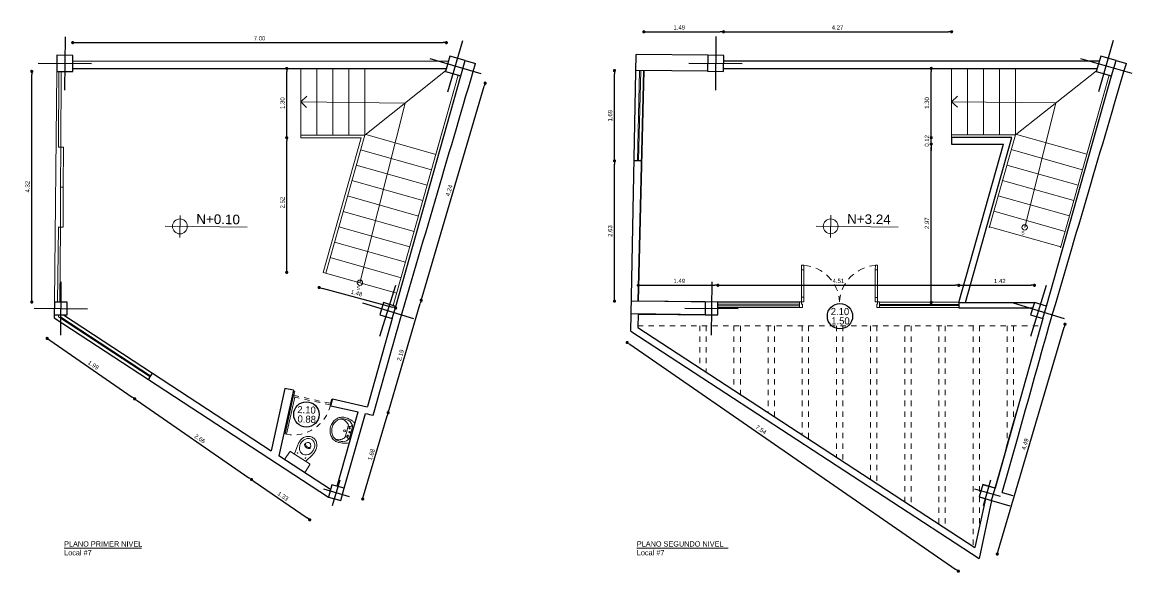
# Model space of a CAD drawing. Header units: millimetres. Extents: x 1879.9 to 1900.7, y 1784.8 to 1795.1.
import ezdxf

# ---------------------------------------------------------------- set-up
doc = ezdxf.new("R2010")
doc.units = ezdxf.units.MM
doc.set_wipeout_variables(frame=1)
for name, pattern in [('HIDDEN', [9.525, 6.35, -3.175]), ('HIDDEN2', [0.1875, 0.125, -0.0625]), ('RAYITAS', [0.375, 0.25, -0.125])]:
    doc.linetypes.add(name, pattern=pattern)
for name, color, linetype, lineweight in [('000_TEXTO', 6, 'Continuous', 9), ('002_PROYECTADO_FINO', 4, 'Continuous', 9), ('003_CARPINTERIA', 2, 'Continuous', 9), ('004_MOBILIARIO', 21, 'Continuous', 5), ('007_AUXILIARES', 3, 'RAYITAS', 5), ('031_MUROS', 1, 'Continuous', 25), ('031_PILARES', 30, 'Continuous', 25), ('MOBILIARIO', 67, 'Continuous', 5), ('S_Cotas', 52, 'Continuous', 0), ('S_Escaleras', 252, 'Continuous', 5), ('S_Otros', 2, 'Continuous', 5), ('S_Texto', 2, 'Continuous', 5)]:
    doc.layers.add(name, color=color, linetype=linetype, lineweight=lineweight)
doc.styles.add('COTAS 1-75', font='arial.ttf', dxfattribs={"height": 0.15})
doc.styles.get("Standard").update_dxf_attribs({"font": 'arial.ttf'})
doc.dimstyles.new('escala uno setentay cinco', dxfattribs={"dimtxt": 0.15, "dimasz": 0.06, "dimexe": 1.25, "dimexo": 0.625, "dimgap": 0.04, "dimtad": 1, "dimzin": 1, "dimdsep": 46, "dimtxsty": 'COTAS 1-75', "dimblk": 'DOT', "dimcen": 0, "dimse1": 1, "dimse2": 1, "dimadec": 1, "dimazin": 0, "dimtfac": 1, "dimtix": 1, "dimtmove": 0, "dimatfit": 3, "dimldrblk": 'DOT', "dimfxl": 1.25, "dimtolj": 1, "dimarcsym": 0})

# ---------------------------------------------------------------- blocks, each defined once
blk = doc.blocks.new('ISS-I-17')
at = {"layer": '004_MOBILIARIO'}
for points in [[(0.225, -0.165, -0.414214), (0.205, -0.185), (-0.205, -0.185, -0.414214), (-0.225, -0.165), (-0.225, -0.02, -0.414214), (-0.205, 0), (0.205, 0, -0.414214), (0.225, -0.02)], [(0.001, -0.591, 0.116517), (0.051, -0.579, 0.104222), (0.096, -0.543, 0.090529), (0.125, -0.492, 0.082764), (0.135, -0.429, 0.082764), (0.125, -0.365, 0.090529), (0.096, -0.314, 0.104222), (0.051, -0.278, 0.116517), (0.001, -0.267, 0.116517), (-0.049, -0.278, 0.104222), (-0.094, -0.314, 0.090529), (-0.123, -0.365, 0.082764), (-0.133, -0.429, 0.082764), (-0.123, -0.492, 0.090529), (-0.094, -0.543, 0.104222), (-0.049, -0.579, 0.116517)], [(0.064, -0.435, 0.038347), (0.057, -0.427, 0.093764), (0.032, -0.412, 0.088476), (0.001, -0.406, 0.088476), (-0.03, -0.412, 0.093764), (-0.055, -0.427, 0.036498), (-0.062, -0.434, 0.035537), (-0.058, -0.455, 0.078989), (-0.044, -0.485, 0.107159), (-0.022, -0.507, 0.141717), (0.001, -0.514, 0.141717), (0.024, -0.507, 0.107159), (0.047, -0.485, 0.078989), (0.06, -0.455, 0.034851)]]:
    blk.add_lwpolyline(points, format="xyb", close=True, dxfattribs=at)
for points in [[(-0.126, -0.186), (-0.166, -0.365, 0.008612), (-0.171, -0.43, 0.186132), (-0.125, -0.569, 0.104222), (-0.067, -0.615, 0.116517), (0.001, -0.631, 0.116517), (0.069, -0.615, 0.104222), (0.127, -0.569, 0.186132), (0.174, -0.43, 0.008612), (0.168, -0.365), (0.129, -0.186)], [(0.058, -0.463, 0.126965), (0.044, -0.442, 0.093764), (0.025, -0.431, 0.088476), (0.001, -0.426, 0.088476), (-0.023, -0.431, 0.093764), (-0.042, -0.442, 0.124114), (-0.056, -0.463, 0.036498)]]:
    blk.add_lwpolyline(points, format="xyb", dxfattribs=at)
for centre in [(-0.088, -0.233), (0.088, -0.233)]:
    blk.add_circle(centre, 0.005, dxfattribs=at)
blk = doc.blocks.new('SAPLS508')
at = {"layer": '004_MOBILIARIO'}
for p, q in [((-0.11, -0.025), (0, -0.025)), ((-0.106, -0.105), (0, -0.105)), ((0.11, -0.025), (0, -0.025)), ((0.106, -0.105), (0, -0.105))]:
    blk.add_line(p, q, dxfattribs=at)
blk.add_lwpolyline([(0.177, 0), (-0.177, 0, 0.27095), (-0.195, -0.01, 0.041198), (-0.218, -0.061, 0.087147), (-0.241, -0.188, 0.014423), (-0.24, -0.21, 0.110985), (-0.222, -0.289, 0.102819), (-0.17, -0.358, 0.093047), (-0.093, -0.404, 0.087147), (0, -0.42, 0.087147), (0.093, -0.404, 0.093047), (0.17, -0.358, 0.102819), (0.222, -0.289, 0.110985), (0.24, -0.21, -0.014423), (0.241, -0.188, 0.087147), (0.218, -0.061, 0.041198), (0.195, -0.01, 0.27095), (0.177, 0)], format="xyb", close=True, dxfattribs=at)
for points in [[(-0.204, -0.123, 0.048163), (-0.211, -0.188, 0.015067), (-0.21, -0.209, 0.042482)], [(-0.134, -0.117, 0.092164), (-0.181, -0.184, 0.064814), (-0.196, -0.235, 0.10564)], [(0.134, -0.117, -0.092164), (0.181, -0.184, -0.064814), (0.196, -0.235, -0.10564)], [(0.17, -0.062, 0.002392), (0.168, -0.06, 0.087147)], [(0.204, -0.123, -0.048163), (0.211, -0.188, -0.015067), (0.21, -0.209, -0.042482)], [(-0.21, -0.209, 0.11237), (-0.195, -0.276, 0.102819), (-0.15, -0.336, 0.093047), (-0.083, -0.375, 0.087147), (0, -0.39, 0.087147)], [(-0.206, -0.246, 0.000644), (-0.206, -0.247, 0.042482)], [(0.21, -0.209, -0.11237), (0.195, -0.276, -0.102819), (0.15, -0.336, -0.093047), (0.083, -0.375, -0.087147), (0, -0.39, -0.087147)], [(0.206, -0.246, -0.000644), (0.206, -0.247, -0.042482)]]:
    blk.add_lwpolyline(points, format="xyb", dxfattribs=at)
for centre, radius in [((-0.074, -0.067), 0.0125), ((0, -0.145), 0.02), ((0, -0.05), 0.0125), ((0.071, -0.07), 0.0125)]:
    blk.add_circle(centre, radius, dxfattribs=at)
for centre, radius, start, end in [((-0.06, -0.165), 0.151, 113.6597, 163.6496), ((-0.157, -0.087), 0.0542, 340.1112, 68.7227), ((-0.106, -0.145), 0.04, 90, 134.8157), ((-0.11, -0.05), 0.025, 89.7116, 113.6597), ((-0.11, -0.115), 0.09, 90, 90.4907), ((0.157, -0.087), 0.0542, 111.2773, 199.8888), ((0.106, -0.145), 0.04, 45.1843, 90), ((0.11, -0.115), 0.09, 89.5093, 90), ((0.11, -0.05), 0.025, 66.3403, 90.2884), ((0.06, -0.165), 0.151, 16.3504, 66.3403), ((-0.107, -0.249), 0.09, 170.7122, 213.5016), ((0.107, -0.249), 0.09, 326.4984, 9.2878)]:
    blk.add_arc(centre, radius, start, end, dxfattribs=at)
blk = doc.blocks.new('*U6')
for points in [[(0, 0), (0.027, 0), (0.027, 0.1), (0.018, 0.1), (0.018, 0.136), (0, 0.136)], [(0.96, 0), (0.933, 0), (0.933, 0.1), (0.942, 0.1), (0.942, 0.136), (0.96, 0.136)]]:
    blk.add_wipeout(points)
blk.add_lwpolyline([(0.96, 0), (0.933, 0), (0.933, 0.1), (0.942, 0.1), (0.942, 0.136), (0.96, 0.136)], close=True)
blk.add_wipeout([(0.018, 0.136), (0.054, 0.136), (0.054, 1.06), (0.018, 1.06)])
for points in [[(0.018, 0.136), (0.054, 0.136), (0.054, 1.06), (0.018, 1.06)], [(0, 0), (0.027, 0), (0.027, 0.1), (0.018, 0.1), (0.018, 0.136), (0, 0.136)]]:
    blk.add_lwpolyline(points, close=True)
at = {"linetype": 'HIDDEN2'}
blk.add_lwpolyline([(0.018, 0.1), (0.942, 0.1), (0.942, 0.136), (0.018, 0.136)], close=True, dxfattribs=at)
blk.add_arc((0.018, 0.136), 0.924, 0, 87.7525, dxfattribs=at)
blk = doc.blocks.new('PUERTA DOBLE')
at = {"layer": '003_CARPINTERIA'}
for p, q in [((145.175, 145.861), (145.175, 145.941)), ((145.175, 145.941), (145.215, 145.941)), ((145.215, 145.941), (145.215, 145.861)), ((146.465, 145.941), (146.465, 145.861)), ((146.505, 145.941), (146.465, 145.941)), ((146.505, 145.861), (146.505, 145.941)), ((145.175, 145.861), (145.175, 145.381)), ((145.215, 145.861), (145.175, 145.861)), ((145.215, 145.861), (145.175, 145.861)), ((145.205, 145.861), (145.185, 145.861)), ((145.215, 145.381), (145.215, 145.861)), ((146.465, 145.861), (146.505, 145.861)), ((146.465, 145.381), (146.465, 145.861)), ((146.465, 145.861), (146.505, 145.861)), ((146.505, 145.861), (146.505, 145.381)), ((145.175, 145.381), (145.175, 145.301)), ((145.175, 145.381), (145.215, 145.381)), ((145.215, 145.381), (145.175, 145.381)), ((145.185, 145.381), (145.205, 145.381)), ((145.215, 145.301), (145.215, 145.381)), ((146.465, 145.301), (146.465, 145.381)), ((146.465, 145.381), (146.505, 145.381)), ((146.505, 145.381), (146.465, 145.381)), ((146.505, 145.381), (146.505, 145.301)), ((145.175, 145.301), (145.14, 145.301)), ((145.14, 145.301), (145.14, 145.201)), ((145.14, 145.201), (145.19, 145.201)), ((145.175, 145.261), (145.175, 145.301)), ((145.175, 145.301), (145.215, 145.301)), ((145.19, 145.261), (145.175, 145.261)), ((145.19, 145.251), (145.19, 145.261)), ((145.19, 145.201), (145.19, 145.251)), ((146.505, 145.301), (146.465, 145.301)), ((146.49, 145.251), (146.49, 145.261)), ((146.49, 145.261), (146.505, 145.261)), ((146.49, 145.201), (146.49, 145.251)), ((146.54, 145.201), (146.49, 145.201)), ((146.505, 145.301), (146.54, 145.301)), ((146.505, 145.261), (146.505, 145.301)), ((146.54, 145.301), (146.54, 145.201))]:
    blk.add_line(p, q, dxfattribs=at)
at = {"layer": '003_CARPINTERIA', "linetype": 'HIDDEN2'}
blk.add_arc((146.519, 145.262), 0.681, 94.6057, 176.6994, dxfattribs=at)
blk.add_ellipse((145.19, 145.326), major_axis=(-0.597, 0.276), ratio=0.925766, start_param=-2.718612, end_param=-1.204625, dxfattribs=at)
blk = doc.blocks.new('_Dot')
at = {"layer": 'S_Otros', "color": 0, "lineweight": -2}
blk.add_line((-0.5, 0), (-1, 0), dxfattribs=at)
at = {"layer": 'S_Otros', "color": 0, "const_width": 0.5}
blk.add_lwpolyline([(-0.25, 0, 1), (0.25, 0, 1)], format="xyb", close=True, dxfattribs=at)
blk = doc.blocks.new('*D16')
at = {"layer": 'Defpoints', "color": 0, "transparency": 16777216}
for p in [(1893.027, 1794.965), (1891.534, 1794.238), (1893.027, 1794.223)]:
    blk.add_point(p, dxfattribs=at)
at = {"layer": 'S_Cotas', "color": 0, "lineweight": -2, "transparency": 16777216}
blk.add_line((1891.594, 1794.965), (1892.967, 1794.965), dxfattribs=at)
at = {"layer": 'S_Cotas', "color": 0, "lineweight": -2, "transparency": 16777216, "xscale": 0.06, "yscale": 0.06, "zscale": 0.06, "rotation": 180}
blk.add_blockref('_Dot', (1891.534, 1794.965), dxfattribs=at)
at = {"layer": 'S_Cotas', "color": 0, "lineweight": -2, "transparency": 16777216, "xscale": 0.06, "yscale": 0.06, "zscale": 0.06}
blk.add_blockref('_Dot', (1893.027, 1794.965), dxfattribs=at)
at = {"layer": 'S_Cotas', "color": 0, "transparency": 16777216, "insert": (1892.198, 1795.046), "char_height": 0.15, "attachment_point": 5, "style": 'COTAS 1-75'}
blk.add_mtext('\\A1;{\\H0.53333x;1.49}', dxfattribs=at)
blk = doc.blocks.new('*D17')
at = {"layer": 'Defpoints', "color": 0, "transparency": 16777216}
for p in [(1897.3, 1794.965), (1893.027, 1794.223), (1897.3, 1794.209)]:
    blk.add_point(p, dxfattribs=at)
at = {"layer": 'S_Cotas', "color": 0, "lineweight": -2, "transparency": 16777216}
blk.add_line((1893.087, 1794.965), (1897.24, 1794.965), dxfattribs=at)
at = {"layer": 'S_Cotas', "color": 0, "lineweight": -2, "transparency": 16777216, "xscale": 0.06, "yscale": 0.06, "zscale": 0.06, "rotation": 180}
blk.add_blockref('_Dot', (1893.027, 1794.965), dxfattribs=at)
at = {"layer": 'S_Cotas', "color": 0, "lineweight": -2, "transparency": 16777216, "xscale": 0.06, "yscale": 0.06, "zscale": 0.06}
blk.add_blockref('_Dot', (1897.3, 1794.965), dxfattribs=at)
at = {"layer": 'S_Cotas', "color": 0, "transparency": 16777216, "insert": (1895.163, 1795.045), "char_height": 0.15, "attachment_point": 5, "style": 'COTAS 1-75'}
blk.add_mtext('\\A1;{\\H0.53333x;4.27}', dxfattribs=at)
blk = doc.blocks.new('*D18')
at = {"layer": 'Defpoints', "color": 0, "transparency": 16777216}
for p in [(1890.984, 1792.548), (1891.493, 1792.548), (1891.43, 1789.919)]:
    blk.add_point(p, dxfattribs=at)
at = {"layer": 'S_Cotas', "color": 0, "lineweight": -2, "transparency": 16777216}
blk.add_line((1890.984, 1789.979), (1890.984, 1792.488), dxfattribs=at)
at = {"layer": 'S_Cotas', "color": 0, "lineweight": -2, "transparency": 16777216, "xscale": 0.06, "yscale": 0.06, "zscale": 0.06}
for p, rotation in [((1890.984, 1792.548), 90), ((1890.984, 1789.919), 270)]:
    blk.add_blockref('_Dot', p, dxfattribs=dict(at, rotation=rotation))
at = {"layer": 'S_Cotas', "color": 0, "transparency": 16777216, "insert": (1890.903, 1791.233), "char_height": 0.15, "attachment_point": 5, "rotation": 90, "style": 'COTAS 1-75'}
blk.add_mtext('\\A1;{\\H0.53333x;2.63}', dxfattribs=at)
blk = doc.blocks.new('*D19')
at = {"layer": 'Defpoints', "color": 0, "transparency": 16777216}
for p in [(1890.984, 1794.238), (1891.534, 1794.238), (1891.493, 1792.548)]:
    blk.add_point(p, dxfattribs=at)
at = {"layer": 'S_Cotas', "color": 0, "lineweight": -2, "transparency": 16777216}
blk.add_line((1890.984, 1792.608), (1890.984, 1794.178), dxfattribs=at)
at = {"layer": 'S_Cotas', "color": 0, "lineweight": -2, "transparency": 16777216, "xscale": 0.06, "yscale": 0.06, "zscale": 0.06}
for p, rotation in [((1890.984, 1794.238), 90), ((1890.984, 1792.548), 270)]:
    blk.add_blockref('_Dot', p, dxfattribs=dict(at, rotation=rotation))
at = {"layer": 'S_Cotas', "color": 0, "transparency": 16777216, "insert": (1890.903, 1793.393), "char_height": 0.15, "attachment_point": 5, "rotation": 90, "style": 'COTAS 1-75'}
blk.add_mtext('\\A1;{\\H0.53333x;1.69}', dxfattribs=at)
blk = doc.blocks.new('*D20')
at = {"layer": 'Defpoints', "color": 0, "transparency": 16777216}
for p in [(1896.918, 1794.279), (1897.3, 1794.279), (1897.3, 1792.982)]:
    blk.add_point(p, dxfattribs=at)
at = {"layer": 'S_Cotas', "color": 0, "lineweight": -2, "transparency": 16777216}
blk.add_line((1896.918, 1793.042), (1896.918, 1794.219), dxfattribs=at)
at = {"layer": 'S_Cotas', "color": 0, "lineweight": -2, "transparency": 16777216, "xscale": 0.06, "yscale": 0.06, "zscale": 0.06}
for p, rotation in [((1896.918, 1794.279), 90), ((1896.918, 1792.982), 270)]:
    blk.add_blockref('_Dot', p, dxfattribs=dict(at, rotation=rotation))
at = {"layer": 'S_Cotas', "color": 0, "transparency": 16777216, "insert": (1896.837, 1793.631), "char_height": 0.15, "attachment_point": 5, "rotation": 90, "style": 'COTAS 1-75'}
blk.add_mtext('\\A1;{\\H0.53333x;1.30}', dxfattribs=at)
blk = doc.blocks.new('*D21')
at = {"layer": 'Defpoints', "color": 0, "transparency": 16777216}
for p in [(1896.918, 1792.982), (1897.3, 1792.982), (1897.3, 1792.862)]:
    blk.add_point(p, dxfattribs=at)
at = {"layer": 'S_Cotas', "color": 0, "lineweight": -2, "transparency": 16777216}
for p, q in [((1896.918, 1793.042), (1896.918, 1793.102)), ((1896.918, 1792.862), (1896.918, 1792.982)), ((1896.918, 1792.802), (1896.918, 1792.742))]:
    blk.add_line(p, q, dxfattribs=at)
at = {"layer": 'S_Cotas', "color": 0, "lineweight": -2, "transparency": 16777216, "xscale": 0.06, "yscale": 0.06, "zscale": 0.06}
for p, rotation in [((1896.918, 1792.982), 270), ((1896.918, 1792.862), 90)]:
    blk.add_blockref('_Dot', p, dxfattribs=dict(at, rotation=rotation))
at = {"layer": 'S_Cotas', "color": 0, "transparency": 16777216, "insert": (1896.837, 1792.922), "char_height": 0.15, "attachment_point": 5, "rotation": 90, "style": 'COTAS 1-75'}
blk.add_mtext('\\A1;{\\H0.53333x;0.12}', dxfattribs=at)
blk = doc.blocks.new('*D22')
at = {"layer": 'Defpoints', "color": 0, "transparency": 16777216}
for p in [(1896.918, 1792.862), (1897.3, 1792.862), (1897.298, 1789.897)]:
    blk.add_point(p, dxfattribs=at)
at = {"layer": 'S_Cotas', "color": 0, "lineweight": -2, "transparency": 16777216}
blk.add_line((1896.918, 1789.957), (1896.918, 1792.802), dxfattribs=at)
at = {"layer": 'S_Cotas', "color": 0, "lineweight": -2, "transparency": 16777216, "xscale": 0.06, "yscale": 0.06, "zscale": 0.06}
for p, rotation in [((1896.918, 1792.862), 90), ((1896.918, 1789.897), 270)]:
    blk.add_blockref('_Dot', p, dxfattribs=dict(at, rotation=rotation))
at = {"layer": 'S_Cotas', "color": 0, "transparency": 16777216, "insert": (1896.837, 1791.38), "char_height": 0.15, "attachment_point": 5, "rotation": 90, "style": 'COTAS 1-75'}
blk.add_mtext('\\A1;{\\H0.53333x;2.97}', dxfattribs=at)
blk = doc.blocks.new('*D23')
at = {"layer": 'Defpoints', "color": 0, "transparency": 16777216}
for p in [(1892.923, 1790.217), (1891.43, 1789.919), (1892.923, 1789.903)]:
    blk.add_point(p, dxfattribs=at)
at = {"layer": 'S_Cotas', "color": 0, "lineweight": -2, "transparency": 16777216}
blk.add_line((1891.49, 1790.217), (1892.863, 1790.217), dxfattribs=at)
at = {"layer": 'S_Cotas', "color": 0, "lineweight": -2, "transparency": 16777216, "xscale": 0.06, "yscale": 0.06, "zscale": 0.06, "rotation": 180}
blk.add_blockref('_Dot', (1891.43, 1790.217), dxfattribs=at)
at = {"layer": 'S_Cotas', "color": 0, "lineweight": -2, "transparency": 16777216, "xscale": 0.06, "yscale": 0.06, "zscale": 0.06}
blk.add_blockref('_Dot', (1892.923, 1790.217), dxfattribs=at)
at = {"layer": 'S_Cotas', "color": 0, "transparency": 16777216, "insert": (1892.198, 1790.298), "char_height": 0.15, "attachment_point": 5, "style": 'COTAS 1-75'}
blk.add_mtext('\\A1;{\\H0.53333x;1.49}', dxfattribs=at)
blk = doc.blocks.new('*D24')
at = {"layer": 'Defpoints', "color": 0, "transparency": 16777216}
for p in [(1897.435, 1790.217), (1892.923, 1789.921), (1897.435, 1789.897)]:
    blk.add_point(p, dxfattribs=at)
at = {"layer": 'S_Cotas', "color": 0, "lineweight": -2, "transparency": 16777216}
blk.add_line((1892.983, 1790.217), (1897.375, 1790.217), dxfattribs=at)
at = {"layer": 'S_Cotas', "color": 0, "lineweight": -2, "transparency": 16777216, "xscale": 0.06, "yscale": 0.06, "zscale": 0.06, "rotation": 180}
blk.add_blockref('_Dot', (1892.923, 1790.217), dxfattribs=at)
at = {"layer": 'S_Cotas', "color": 0, "lineweight": -2, "transparency": 16777216, "xscale": 0.06, "yscale": 0.06, "zscale": 0.06}
blk.add_blockref('_Dot', (1897.435, 1790.217), dxfattribs=at)
at = {"layer": 'S_Cotas', "color": 0, "transparency": 16777216, "insert": (1895.179, 1790.298), "char_height": 0.15, "attachment_point": 5, "style": 'COTAS 1-75'}
blk.add_mtext('\\A1;{\\H0.53333x;4.51}', dxfattribs=at)
blk = doc.blocks.new('*D25')
at = {"layer": 'Defpoints', "color": 0, "transparency": 16777216}
for p in [(1891.419, 1789.429), (1897.734, 1785.309), (1897.426, 1784.864)]:
    blk.add_point(p, dxfattribs=at)
at = {"layer": 'S_Cotas', "color": 0, "lineweight": -2, "transparency": 16777216}
blk.add_line((1891.273, 1789.112), (1897.377, 1784.898), dxfattribs=at)
at = {"layer": 'S_Cotas', "color": 0, "lineweight": -2, "transparency": 16777216, "xscale": 0.06, "yscale": 0.06, "zscale": 0.06}
for p, rotation in [((1891.223, 1789.146), 145.3765987116121), ((1897.426, 1784.864), 325.3765987116121)]:
    blk.add_blockref('_Dot', p, dxfattribs=dict(at, rotation=rotation))
at = {"layer": 'S_Cotas', "color": 0, "transparency": 16777216, "insert": (1893.729, 1787.514), "char_height": 0.15, "attachment_point": 5, "rotation": 325.3766, "style": 'COTAS 1-75'}
blk.add_mtext('\\A1;{\\H0.53333x;7.54}', dxfattribs=at)
blk = doc.blocks.new('*D26')
at = {"layer": 'Defpoints', "color": 0, "transparency": 16777216}
for p in [(1899.014, 1789.61), (1899.424, 1789.489), (1897.734, 1785.309)]:
    blk.add_point(p, dxfattribs=at)
at = {"layer": 'S_Cotas', "color": 0, "lineweight": -2, "transparency": 16777216}
blk.add_line((1898.173, 1785.242), (1899.407, 1789.431), dxfattribs=at)
at = {"layer": 'S_Cotas', "color": 0, "lineweight": -2, "transparency": 16777216, "xscale": 0.06, "yscale": 0.06, "zscale": 0.06}
for p, rotation in [((1899.424, 1789.489), 73.58484917797607), ((1898.156, 1785.185), 253.5848491779761)]:
    blk.add_blockref('_Dot', p, dxfattribs=dict(at, rotation=rotation))
at = {"layer": 'S_Cotas', "color": 0, "transparency": 16777216, "insert": (1898.677, 1787.242), "char_height": 0.15, "attachment_point": 5, "rotation": 73.5848, "style": 'COTAS 1-75'}
blk.add_mtext('\\A1;{\\H0.53333x;4.49}', dxfattribs=at)
blk = doc.blocks.new('*D27')
at = {"layer": 'Defpoints', "color": 0, "transparency": 16777216}
for p in [(1898.852, 1790.217), (1897.435, 1789.897), (1898.852, 1789.881)]:
    blk.add_point(p, dxfattribs=at)
at = {"layer": 'S_Cotas', "color": 0, "lineweight": -2, "transparency": 16777216}
blk.add_line((1897.495, 1790.217), (1898.792, 1790.217), dxfattribs=at)
at = {"layer": 'S_Cotas', "color": 0, "lineweight": -2, "transparency": 16777216, "xscale": 0.06, "yscale": 0.06, "zscale": 0.06, "rotation": 180}
blk.add_blockref('_Dot', (1897.435, 1790.217), dxfattribs=at)
at = {"layer": 'S_Cotas', "color": 0, "lineweight": -2, "transparency": 16777216, "xscale": 0.06, "yscale": 0.06, "zscale": 0.06}
blk.add_blockref('_Dot', (1898.852, 1790.217), dxfattribs=at)
at = {"layer": 'S_Cotas', "color": 0, "transparency": 16777216, "insert": (1898.203, 1790.298), "char_height": 0.15, "attachment_point": 5, "style": 'COTAS 1-75'}
blk.add_mtext('\\A1;{\\H0.53333x;1.42}', dxfattribs=at)
blk = doc.blocks.new('*D28')
at = {"layer": 'Defpoints', "color": 0, "transparency": 16777216}
for p in [(1887.834, 1794.761), (1880.834, 1794.221), (1887.834, 1794.279)]:
    blk.add_point(p, dxfattribs=at)
at = {"layer": 'S_Cotas', "color": 0, "lineweight": -2, "transparency": 16777216}
blk.add_line((1880.894, 1794.761), (1887.774, 1794.761), dxfattribs=at)
at = {"layer": 'S_Cotas', "color": 0, "lineweight": -2, "transparency": 16777216, "xscale": 0.06, "yscale": 0.06, "zscale": 0.06, "rotation": 180}
blk.add_blockref('_Dot', (1880.834, 1794.761), dxfattribs=at)
at = {"layer": 'S_Cotas', "color": 0, "lineweight": -2, "transparency": 16777216, "xscale": 0.06, "yscale": 0.06, "zscale": 0.06}
blk.add_blockref('_Dot', (1887.834, 1794.761), dxfattribs=at)
at = {"layer": 'S_Cotas', "color": 0, "transparency": 16777216, "insert": (1884.334, 1794.842), "char_height": 0.15, "attachment_point": 5, "style": 'COTAS 1-75'}
blk.add_mtext('\\A1;{\\H0.53333x;7.00}', dxfattribs=at)
blk = doc.blocks.new('*D29')
at = {"layer": 'Defpoints', "color": 0, "transparency": 16777216}
for p in [(1880.067, 1794.223), (1880.616, 1794.223), (1880.55, 1789.904)]:
    blk.add_point(p, dxfattribs=at)
at = {"layer": 'S_Cotas', "color": 0, "lineweight": -2, "transparency": 16777216}
blk.add_line((1880.067, 1789.964), (1880.067, 1794.163), dxfattribs=at)
at = {"layer": 'S_Cotas', "color": 0, "lineweight": -2, "transparency": 16777216, "xscale": 0.06, "yscale": 0.06, "zscale": 0.06}
for p, rotation in [((1880.067, 1794.223), 90), ((1880.067, 1789.904), 270)]:
    blk.add_blockref('_Dot', p, dxfattribs=dict(at, rotation=rotation))
at = {"layer": 'S_Cotas', "color": 0, "transparency": 16777216, "insert": (1879.986, 1792.064), "char_height": 0.15, "attachment_point": 5, "rotation": 90, "style": 'COTAS 1-75'}
blk.add_mtext('\\A1;{\\H0.53333x;4.32}', dxfattribs=at)
blk = doc.blocks.new('*D30')
at = {"layer": 'Defpoints', "color": 0, "transparency": 16777216}
for p in [(1884.554, 1787.119), (1885.665, 1786.393), (1885.274, 1785.826)]:
    blk.add_point(p, dxfattribs=at)
at = {"layer": 'S_Cotas', "color": 0, "lineweight": -2, "transparency": 16777216}
blk.add_line((1884.232, 1786.546), (1885.225, 1785.861), dxfattribs=at)
at = {"layer": 'S_Cotas', "color": 0, "lineweight": -2, "transparency": 16777216, "xscale": 0.06, "yscale": 0.06, "zscale": 0.06}
for p, rotation in [((1884.183, 1786.58), 145.3765987116121), ((1885.274, 1785.826), 325.3765987116121)]:
    blk.add_blockref('_Dot', p, dxfattribs=dict(at, rotation=rotation))
at = {"layer": 'S_Cotas', "color": 0, "transparency": 16777216, "insert": (1884.774, 1786.27), "char_height": 0.15, "attachment_point": 5, "rotation": 325.3766, "style": 'COTAS 1-75'}
blk.add_mtext('\\A1;{\\H0.53333x;1.33}', dxfattribs=at)
blk = doc.blocks.new('*D31')
at = {"layer": 'Defpoints', "color": 0, "transparency": 16777216}
for p in [(1888.106, 1794.138), (1888.561, 1794.004), (1886.907, 1790.071)]:
    blk.add_point(p, dxfattribs=at)
at = {"layer": 'S_Cotas', "color": 0, "lineweight": -2, "transparency": 16777216}
blk.add_line((1887.38, 1789.994), (1888.544, 1793.946), dxfattribs=at)
at = {"layer": 'S_Cotas', "color": 0, "lineweight": -2, "transparency": 16777216, "xscale": 0.06, "yscale": 0.06, "zscale": 0.06}
for p, rotation in [((1888.561, 1794.004), 73.58484917797604), ((1887.363, 1789.936), 253.584849177976)]:
    blk.add_blockref('_Dot', p, dxfattribs=dict(at, rotation=rotation))
at = {"layer": 'S_Cotas', "color": 0, "transparency": 16777216, "insert": (1887.885, 1791.993), "char_height": 0.15, "attachment_point": 5, "rotation": 73.5848, "style": 'COTAS 1-75'}
blk.add_mtext('\\A1;{\\H0.53333x;4.24}', dxfattribs=at)
blk = doc.blocks.new('*D32')
at = {"layer": 'Defpoints', "color": 0, "transparency": 16777216}
for p in [(1886.907, 1790.07), (1887.363, 1789.936), (1886.354, 1787.946)]:
    blk.add_point(p, dxfattribs=at)
at = {"layer": 'S_Cotas', "color": 0, "lineweight": -2, "transparency": 16777216}
blk.add_line((1886.76, 1787.889), (1887.346, 1789.879), dxfattribs=at)
at = {"layer": 'S_Cotas', "color": 0, "lineweight": -2, "transparency": 16777216, "xscale": 0.06, "yscale": 0.06, "zscale": 0.06}
for p, rotation in [((1887.363, 1789.936), 73.58484917797604), ((1886.743, 1787.832), 253.584849177976)]:
    blk.add_blockref('_Dot', p, dxfattribs=dict(at, rotation=rotation))
at = {"layer": 'S_Cotas', "color": 0, "transparency": 16777216, "insert": (1886.975, 1788.907), "char_height": 0.15, "attachment_point": 5, "rotation": 73.5848, "style": 'COTAS 1-75'}
blk.add_mtext('\\A1;{\\H0.53333x;2.19}', dxfattribs=at)
blk = doc.blocks.new('*D33')
at = {"layer": 'Defpoints', "color": 0, "transparency": 16777216}
for p in [(1886.287, 1787.966), (1886.743, 1787.832), (1885.665, 1786.393)]:
    blk.add_point(p, dxfattribs=at)
at = {"layer": 'S_Cotas', "color": 0, "lineweight": -2, "transparency": 16777216}
blk.add_line((1886.284, 1786.273), (1886.726, 1787.774), dxfattribs=at)
at = {"layer": 'S_Cotas', "color": 0, "lineweight": -2, "transparency": 16777216, "xscale": 0.06, "yscale": 0.06, "zscale": 0.06}
for p, rotation in [((1886.743, 1787.832), 73.58484917797604), ((1886.267, 1786.216), 253.584849177976)]:
    blk.add_blockref('_Dot', p, dxfattribs=dict(at, rotation=rotation))
at = {"layer": 'S_Cotas', "color": 0, "transparency": 16777216, "insert": (1886.427, 1787.047), "char_height": 0.15, "attachment_point": 5, "rotation": 73.5848, "style": 'COTAS 1-75'}
blk.add_mtext('\\A1;{\\H0.53333x;1.68}', dxfattribs=at)
blk = doc.blocks.new('*D34')
at = {"layer": 'Defpoints', "color": 0, "transparency": 16777216}
for p in [(1882.327, 1788.573), (1884.555, 1787.118), (1884.183, 1786.58)]:
    blk.add_point(p, dxfattribs=at)
at = {"layer": 'S_Cotas', "color": 0, "lineweight": -2, "transparency": 16777216}
blk.add_line((1882.044, 1788.057), (1884.134, 1786.614), dxfattribs=at)
at = {"layer": 'S_Cotas', "color": 0, "lineweight": -2, "transparency": 16777216, "xscale": 0.06, "yscale": 0.06, "zscale": 0.06}
for p, rotation in [((1881.994, 1788.091), 145.3765987116121), ((1884.183, 1786.58), 325.3765987116121)]:
    blk.add_blockref('_Dot', p, dxfattribs=dict(at, rotation=rotation))
at = {"layer": 'S_Cotas', "color": 0, "transparency": 16777216, "insert": (1883.217, 1787.345), "char_height": 0.15, "attachment_point": 5, "rotation": 325.3766, "style": 'COTAS 1-75'}
blk.add_mtext('\\A1;{\\H0.53333x;2.66}', dxfattribs=at)
blk = doc.blocks.new('*D35')
at = {"layer": 'Defpoints', "color": 0, "transparency": 16777216}
for p in [(1880.659, 1789.663), (1882.329, 1788.572), (1881.996, 1788.09)]:
    blk.add_point(p, dxfattribs=at)
at = {"layer": 'S_Cotas', "color": 0, "lineweight": -2, "transparency": 16777216}
blk.add_line((1880.404, 1789.189), (1881.946, 1788.124), dxfattribs=at)
at = {"layer": 'S_Cotas', "color": 0, "lineweight": -2, "transparency": 16777216, "xscale": 0.06, "yscale": 0.06, "zscale": 0.06}
for p, rotation in [((1880.355, 1789.223), 145.3765987116121), ((1881.996, 1788.09), 325.3765987116121)]:
    blk.add_blockref('_Dot', p, dxfattribs=dict(at, rotation=rotation))
at = {"layer": 'S_Cotas', "color": 0, "transparency": 16777216, "insert": (1881.221, 1788.723), "char_height": 0.15, "attachment_point": 5, "rotation": 325.3766, "style": 'COTAS 1-75'}
blk.add_mtext('\\A1;{\\H0.53333x;1.99}', dxfattribs=at)
blk = doc.blocks.new('*D36')
at = {"layer": 'Defpoints', "color": 0, "transparency": 16777216}
for p in [(1885.526, 1790.46), (1886.955, 1790.057), (1886.883, 1789.792)]:
    blk.add_point(p, dxfattribs=at)
at = {"layer": 'S_Cotas', "color": 0, "lineweight": -2, "transparency": 16777216}
blk.add_line((1885.508, 1790.161), (1886.826, 1789.807), dxfattribs=at)
at = {"layer": 'S_Cotas', "color": 0, "lineweight": -2, "transparency": 16777216, "xscale": 0.06, "yscale": 0.06, "zscale": 0.06}
for p, rotation in [((1885.45, 1790.176), 164.9805207713497), ((1886.883, 1789.792), 344.9805207713497)]:
    blk.add_blockref('_Dot', p, dxfattribs=dict(at, rotation=rotation))
at = {"layer": 'S_Cotas', "color": 0, "transparency": 16777216, "insert": (1886.152, 1790.072), "char_height": 0.15, "attachment_point": 5, "rotation": 344.9805, "style": 'COTAS 1-75'}
blk.add_mtext('\\A1;{\\H0.53333x;1.48}', dxfattribs=at)
blk = doc.blocks.new('*D37')
at = {"layer": 'Defpoints', "color": 0, "transparency": 16777216}
for p in [(1884.844, 1792.981), (1885.107, 1792.981), (1885.526, 1790.46)]:
    blk.add_point(p, dxfattribs=at)
at = {"layer": 'S_Cotas', "color": 0, "lineweight": -2, "transparency": 16777216}
blk.add_line((1884.844, 1790.52), (1884.844, 1792.921), dxfattribs=at)
at = {"layer": 'S_Cotas', "color": 0, "lineweight": -2, "transparency": 16777216, "xscale": 0.06, "yscale": 0.06, "zscale": 0.06}
for p, rotation in [((1884.844, 1792.981), 90), ((1884.844, 1790.46), 270)]:
    blk.add_blockref('_Dot', p, dxfattribs=dict(at, rotation=rotation))
at = {"layer": 'S_Cotas', "color": 0, "transparency": 16777216, "insert": (1884.763, 1791.765), "char_height": 0.15, "attachment_point": 5, "rotation": 90, "style": 'COTAS 1-75'}
blk.add_mtext('\\A1;{\\H0.53333x;2.52}', dxfattribs=at)
blk = doc.blocks.new('*D38')
at = {"layer": 'Defpoints', "color": 0, "transparency": 16777216}
for p in [(1884.844, 1794.278), (1885.108, 1794.278), (1885.107, 1792.981)]:
    blk.add_point(p, dxfattribs=at)
at = {"layer": 'S_Cotas', "color": 0, "lineweight": -2, "transparency": 16777216}
blk.add_line((1884.844, 1793.041), (1884.844, 1794.218), dxfattribs=at)
at = {"layer": 'S_Cotas', "color": 0, "lineweight": -2, "transparency": 16777216, "xscale": 0.06, "yscale": 0.06, "zscale": 0.06}
for p, rotation in [((1884.844, 1794.278), 90), ((1884.844, 1792.981), 270)]:
    blk.add_blockref('_Dot', p, dxfattribs=dict(at, rotation=rotation))
at = {"layer": 'S_Cotas', "color": 0, "transparency": 16777216, "insert": (1884.763, 1793.629), "char_height": 0.15, "attachment_point": 5, "rotation": 90, "style": 'COTAS 1-75'}
blk.add_mtext('\\A1;{\\H0.53333x;1.30}', dxfattribs=at)

msp = doc.modelspace()

# ---------------------------------------------------------------- linework, layer by layer
at = {"color": 1}
for p, q in [((1891.43, 1789.919), (1891.534, 1794.238)), ((1893.027, 1794.223), (1893.028, 1794.278)), ((1892.923, 1789.903), (1891.43, 1789.919)), ((1892.921, 1789.664), (1892.923, 1789.903)), ((1898.852, 1789.897), (1898.781, 1789.665)), ((1891.421, 1789.679), (1892.921, 1789.664)), ((1898.781, 1789.665), (1899.01, 1789.594)), ((1898.115, 1786.418), (1897.884, 1786.483)), ((1897.819, 1786.253), (1897.938, 1786.227))]:
    msp.add_line(p, q, dxfattribs=at)
msp.add_circle((1895.209, 1789.638), 0.237)
at = {"layer": '000_TEXTO'}
for p, q in [((1882.845, 1791.527), (1882.84, 1791.113)), ((1895.038, 1791.529), (1895.032, 1791.114)), ((1882.567, 1791.324), (1884.104, 1791.303)), ((1894.76, 1791.325), (1896.297, 1791.304))]:
    msp.add_line(p, q, dxfattribs=at)
for centre in [(1882.842, 1791.32), (1895.035, 1791.321)]:
    msp.add_circle(centre, 0.139, dxfattribs=at)
at = {"layer": '002_PROYECTADO_FINO', "lineweight": 5}
for p, q in [((1885.107, 1794.278), (1885.107, 1793.031)), ((1885.407, 1794.278), (1885.407, 1793.031)), ((1885.707, 1794.278), (1885.707, 1793.031)), ((1886.007, 1794.278), (1886.007, 1793.031)), ((1886.304, 1793.031), (1887.82, 1794.231)), ((1886.307, 1794.278), (1886.307, 1793.031)), ((1886.84, 1789.836), (1888.057, 1794.152)), ((1888.057, 1794.152), (1887.639, 1792.669)), ((1897.3, 1794.279), (1897.3, 1793.032)), ((1897.6, 1794.279), (1897.6, 1793.032)), ((1897.9, 1794.28), (1897.9, 1793.033)), ((1898.2, 1794.28), (1898.2, 1793.033)), ((1898.496, 1793.033), (1900.013, 1794.232)), ((1898.5, 1794.28), (1898.5, 1793.033)), ((1899.338, 1790.916), (1900.25, 1794.153)), ((1900.25, 1794.153), (1899.832, 1792.671)), ((1887.639, 1792.669), (1886.307, 1793.045)), ((1898.496, 1793.033), (1897.3, 1793.032)), ((1898.005, 1791.292), (1898.496, 1793.033)), ((1899.832, 1792.671), (1898.5, 1793.046)), ((1886.304, 1793.031), (1885.107, 1793.031)), ((1885.107, 1793.031), (1885.107, 1792.981)), ((1886.237, 1792.981), (1885.107, 1792.981)), ((1885.526, 1790.46), (1886.237, 1792.981)), ((1885.575, 1790.446), (1886.304, 1793.031)), ((1897.3, 1793.032), (1897.3, 1792.982)), ((1887.558, 1792.381), (1886.226, 1792.756)), ((1899.751, 1792.382), (1898.419, 1792.758)), ((1887.477, 1792.092), (1886.145, 1792.467)), ((1899.669, 1792.093), (1898.337, 1792.469)), ((1887.395, 1791.803), (1886.063, 1792.179)), ((1899.588, 1791.805), (1898.256, 1792.18)), ((1887.314, 1791.514), (1885.982, 1791.89)), ((1899.507, 1791.516), (1898.175, 1791.891)), ((1887.232, 1791.226), (1885.9, 1791.601)), ((1899.425, 1791.227), (1898.093, 1791.603)), ((1887.151, 1790.937), (1885.819, 1791.313)), ((1899.344, 1790.938), (1898.012, 1791.314)), ((1887.069, 1790.648), (1885.737, 1791.024)), ((1886.988, 1790.359), (1885.656, 1790.735)), ((1886.907, 1790.071), (1885.526, 1790.46))]:
    msp.add_line(p, q, dxfattribs=at)
for points in [[(1885.107, 1793.654), (1885.219, 1793.757)], [(1897.3, 1793.656), (1897.412, 1793.758)], [(1886.216, 1790.265), (1887.062, 1793.631), (1885.107, 1793.654)], [(1885.107, 1793.654), (1885.217, 1793.549)], [(1898.669, 1791.301), (1899.255, 1793.633), (1897.3, 1793.656)], [(1897.3, 1793.656), (1897.41, 1793.551)]]:
    msp.add_lwpolyline(points, dxfattribs=at)
for centre in [(1898.669, 1791.301), (1886.216, 1790.265)]:
    msp.add_circle(centre, 0.05, dxfattribs=at)
at = {"layer": '003_CARPINTERIA'}
for p, q in [((1891.45, 1794.239), (1891.413, 1792.548)), ((1891.476, 1794.238), (1891.435, 1792.548)), ((1880.569, 1789.626), (1880.569, 1789.664)), ((1880.606, 1789.626), (1880.606, 1789.663))]:
    msp.add_line(p, q, dxfattribs=at)
for points in [[(1880.57, 1792.806), (1880.576, 1794.224)], [(1880.61, 1792.806), (1880.616, 1794.223)], [(1880.57, 1792.806), (1880.61, 1792.806)], [(1880.57, 1792.806), (1880.57, 1792.806)], [(1880.565, 1791.306), (1880.55, 1789.904)], [(1880.564, 1791.306), (1880.604, 1791.306)], [(1880.605, 1791.306), (1880.59, 1789.903)], [(1880.59, 1789.903), (1880.604, 1791.306)], [(1894.451, 1789.861), (1892.923, 1789.863)], [(1894.451, 1789.841), (1892.923, 1789.843)], [(1894.451, 1789.801), (1894.451, 1789.901)], [(1895.951, 1789.799), (1895.951, 1789.899)], [(1897.435, 1789.857), (1895.951, 1789.859)], [(1897.435, 1789.837), (1895.951, 1789.839)], [(1880.569, 1789.626), (1882.284, 1788.506)], [(1880.606, 1789.626), (1882.294, 1788.523)]]:
    msp.add_lwpolyline(points, dxfattribs=at)
for points in [[(1880.61, 1792.806), (1880.607, 1792.056), (1880.657, 1792.056), (1880.66, 1792.806)], [(1880.607, 1792.056), (1880.604, 1791.306), (1880.654, 1791.306), (1880.657, 1792.056)]]:
    msp.add_lwpolyline(points, close=True, dxfattribs=at)
at = {"layer": '007_AUXILIARES', "linetype": 'HIDDEN', "ltscale": 0.01}
msp.add_lwpolyline([(1891.419, 1789.457), (1898.972, 1789.457)], dxfattribs=at)
at = {"layer": '007_AUXILIARES', "linetype": 'HIDDEN', "ltscale": 0.01, "elevation": -3.857}
for points in [[(1892.582, 1789.457), (1892.582, 1788.67)], [(1892.702, 1789.457), (1892.702, 1788.591)], [(1893.222, 1789.457), (1893.222, 1788.252)], [(1893.342, 1789.457), (1893.342, 1788.174)], [(1893.862, 1789.457), (1893.862, 1787.835)], [(1893.982, 1789.457), (1893.982, 1787.756)], [(1894.502, 1789.457), (1894.502, 1787.417)], [(1894.622, 1789.457), (1894.622, 1787.339)], [(1895.142, 1789.457), (1895.142, 1787)], [(1895.262, 1789.457), (1895.262, 1786.921)], [(1895.782, 1789.457), (1895.782, 1786.582)], [(1895.902, 1789.457), (1895.902, 1786.504)], [(1896.422, 1789.457), (1896.422, 1786.165)], [(1896.542, 1789.457), (1896.542, 1786.086)], [(1897.062, 1789.457), (1897.062, 1785.747)], [(1897.182, 1789.457), (1897.182, 1785.669)], [(1897.702, 1789.457), (1897.702, 1785.33)], [(1897.822, 1789.457), (1897.822, 1785.706)], [(1898.342, 1789.457), (1898.342, 1787.224)], [(1898.462, 1789.457), (1898.462, 1787.65)]]:
    msp.add_lwpolyline(points, dxfattribs=at)
at = {"layer": '031_MUROS'}
for p, q in [((1891.289, 1789.358), (1891.39, 1794.539)), ((1892.73, 1794.526), (1891.39, 1794.539)), ((1880.835, 1794.416), (1887.874, 1794.419)), ((1888.189, 1794.426), (1888.381, 1794.371)), ((1893.028, 1794.418), (1900.067, 1794.42)), ((1893.028, 1794.278), (1900.027, 1794.28)), ((1900.382, 1794.428), (1900.574, 1794.372)), ((1880.835, 1794.276), (1887.834, 1794.279)), ((1892.728, 1794.226), (1891.389, 1794.239)), ((1891.534, 1794.238), (1891.43, 1789.919)), ((1891.493, 1792.548), (1891.351, 1792.548)), ((1892.683, 1789.906), (1891.3, 1789.92)), ((1897.435, 1789.897), (1898.852, 1789.895)), ((1897.435, 1789.897), (1897.435, 1789.797)), ((1897.435, 1789.797), (1898.821, 1789.795)), ((1880.488, 1789.664), (1880.488, 1789.607)), ((1886.817, 1789.593), (1886.354, 1787.946)), ((1892.681, 1789.666), (1891.295, 1789.68)), ((1891.425, 1789.679), (1891.419, 1789.429)), ((1899.01, 1789.594), (1898.115, 1786.418)), ((1891.289, 1789.358), (1897.815, 1785.101)), ((1891.419, 1789.429), (1897.734, 1785.309)), ((1882.327, 1788.573), (1884.554, 1787.119)), ((1882.251, 1788.456), (1885.625, 1786.252)), ((1884.811, 1788.286), (1884.554, 1787.119)), ((1884.968, 1788.251), (1884.808, 1788.286)), ((1885.704, 1788.093), (1886.353, 1787.94)), ((1885.673, 1787.958), (1886.181, 1787.846)), ((1885.787, 1786.455), (1886.181, 1787.846)), ((1886.354, 1787.946), (1886.353, 1787.94)), ((1898.547, 1787.948), (1898.546, 1787.941)), ((1885.665, 1786.393), (1884.698, 1787.025)), ((1897.937, 1786.22), (1897.734, 1785.309)), ((1898.048, 1786.187), (1897.815, 1785.101)), ((1898.048, 1786.187), (1898.393, 1786.088)), ((1898.25, 1786.338), (1898.446, 1786.281))]:
    msp.add_line(p, q, dxfattribs=at)
at = {"layer": '031_MUROS', "ltscale": 0.2}
for p, q in [((1886.888, 1789.822), (1888.105, 1794.138)), ((1899.081, 1789.824), (1900.298, 1794.139))]:
    msp.add_line(p, q, dxfattribs=at)
at = {"layer": '031_MUROS'}
for points in [[(1897.56, 1789.897), (1898.43, 1792.983), (1897.3, 1792.982), (1897.3, 1792.862), (1898.272, 1792.863)], [(1897.435, 1789.897), (1898.272, 1792.863)], [(1894.451, 1789.901), (1892.923, 1789.903)], [(1894.451, 1789.801), (1892.923, 1789.803)], [(1897.435, 1789.897), (1895.951, 1789.899)], [(1897.435, 1789.797), (1895.951, 1789.799)], [(1880.488, 1789.607), (1882.251, 1788.456)], [(1880.659, 1789.663), (1882.327, 1788.573)], [(1882.251, 1788.456), (1882.327, 1788.573)]]:
    msp.add_lwpolyline(points, dxfattribs=at)
for points in [[(1886.962, 1789.552), (1887.432, 1791.148), (1887.902, 1792.745), (1888.381, 1794.371)], [(1886.464, 1787.784), (1886.63, 1788.373), (1886.796, 1788.963), (1886.962, 1789.552)], [(1898.25, 1786.338), (1898.823, 1788.375), (1898.989, 1788.964), (1899.155, 1789.554)], [(1885.922, 1786.417), (1886.054, 1786.883), (1886.186, 1787.35), (1886.318, 1787.816)], [(1886.318, 1787.816), (1886.367, 1787.805), (1886.416, 1787.795), (1886.464, 1787.784)], [(1898.115, 1786.418), (1898.247, 1786.885), (1898.379, 1787.351), (1898.511, 1787.818)]]:
    msp.add_open_spline(points, degree=3, dxfattribs=at)
msp.add_open_spline([(1899.155, 1789.554), (1899.628, 1791.16), (1900.101, 1792.766), (1900.574, 1794.372), (1900.574, 1794.372), (1900.574, 1794.372), (1900.574, 1794.372)], degree=3, knots=[3, 3, 3, 3, 4, 4, 4, 4.000126, 4.000126, 4.000126, 4.000126], dxfattribs=at)
at = {"layer": '031_PILARES', "ltscale": 0.1}
for p, q in [((1880.691, 1794.873), (1880.681, 1793.873)), ((1887.864, 1793.843), (1888.142, 1794.804)), ((1892.884, 1794.874), (1892.874, 1793.874)), ((1900.057, 1793.845), (1900.334, 1794.806)), ((1880.186, 1794.378), (1881.186, 1794.368)), ((1887.523, 1794.462), (1888.483, 1794.185)), ((1892.379, 1794.379), (1893.379, 1794.369)), ((1899.715, 1794.464), (1900.676, 1794.187)), ((1880.614, 1790.283), (1880.604, 1789.283)), ((1886.591, 1789.265), (1886.886, 1790.221)), ((1892.807, 1790.285), (1892.797, 1789.285)), ((1898.784, 1789.267), (1899.079, 1790.222)), ((1880.109, 1789.788), (1881.109, 1789.778)), ((1886.261, 1789.891), (1887.216, 1789.595)), ((1892.302, 1789.79), (1893.302, 1789.78)), ((1898.453, 1789.892), (1899.409, 1789.597)), ((1885.533, 1786.404), (1886.014, 1786.265)), ((1885.704, 1786.094), (1885.842, 1786.575)), ((1897.726, 1786.405), (1898.207, 1786.267)), ((1897.897, 1786.096), (1898.035, 1786.576))]:
    msp.add_line(p, q, dxfattribs=at)
for points in [[(1880.534, 1794.224), (1880.834, 1794.221), (1880.837, 1794.521), (1880.537, 1794.524)], [(1888.106, 1794.138), (1888.189, 1794.426), (1887.9, 1794.509), (1887.817, 1794.221)], [(1892.727, 1794.226), (1893.027, 1794.223), (1893.03, 1794.523), (1892.73, 1794.526)], [(1900.298, 1794.14), (1900.382, 1794.428), (1900.093, 1794.511), (1900.01, 1794.223)], [(1880.488, 1789.664), (1880.728, 1789.662), (1880.73, 1789.902), (1880.49, 1789.904)], [(1886.817, 1789.593), (1886.888, 1789.822), (1886.659, 1789.893), (1886.588, 1789.664)], [(1892.681, 1789.666), (1892.921, 1789.664), (1892.923, 1789.903), (1892.683, 1789.906)], [(1899.01, 1789.594), (1899.081, 1789.824), (1898.852, 1789.895), (1898.781, 1789.665)], [(1885.856, 1786.186), (1885.922, 1786.417), (1885.691, 1786.483), (1885.625, 1786.252)], [(1898.048, 1786.187), (1898.115, 1786.418), (1897.884, 1786.484), (1897.818, 1786.254)]]:
    msp.add_lwpolyline(points, close=True, dxfattribs=at)
at = {"layer": 'S_Escaleras', "ltscale": 0.2}
msp.add_line((1880.49, 1789.904), (1880.534, 1794.224), dxfattribs=at)
at = {"layer": 'S_Texto'}
for p, q in [((1880.673, 1785.292), (1882.122, 1785.292)), ((1891.403, 1785.292), (1893.111, 1785.292))]:
    msp.add_line(p, q, dxfattribs=at)

# ---------------------------------------------------------------- block references
at = {"layer": '003_CARPINTERIA', "xscale": -1.07142857142785, "yscale": 1.07142857142785, "zscale": 1.07142857142785, "rotation": 359.9136662590122}
msp.add_blockref('PUERTA DOBLE', (2051.223, 1633.992), dxfattribs=at)
at = {"layer": 'MOBILIARIO', "linetype": 'ByBlock', "xscale": -1, "rotation": 254.6384160350593}
msp.add_blockref('SAPLS508', (1886.07, 1787.454), dxfattribs=at)
at = {"layer": 'MOBILIARIO', "linetype": 'ByBlock', "rotation": 147.2107141780306}
msp.add_blockref('ISS-I-17', (1884.994, 1786.833), dxfattribs=at)

# ---------------------------------------------------------------- texts
at = {"char_height": 0.13255, "attachment_point": 1, "rotation": 359.4163}
for s, insert in [('{\\fCentury Gothic|b0|i0|c0|p34;2.10}', (1895.037, 1789.794)), ('{\\fCentury Gothic|b0|i0|c0|p34;1.50}', (1895.046, 1789.619))]:
    msp.add_mtext_dynamic_manual_height_columns(s, width=0.00232, gutter_width=0.663, heights=[0], dxfattribs=dict(at, insert=insert))
at = {"layer": '000_TEXTO', "char_height": 0.18, "attachment_point": 1, "rotation": 359.2208}
for s, insert in [('N+0.10', (1883.151, 1791.55)), ('N+3.24', (1895.343, 1791.551))]:
    msp.add_mtext_dynamic_manual_height_columns(s, width=2.23919, gutter_width=12.5, heights=[0], dxfattribs=dict(at, insert=insert))
at = {"layer": '002_PROYECTADO_FINO', "lineweight": 5, "char_height": 0.0652, "attachment_point": 1, "rotation": 359.4163}
for insert in [(1898.608, 1791.234), (1886.155, 1790.199)]:
    msp.add_mtext_dynamic_manual_height_columns('S', width=0.17235, gutter_width=1, heights=[0], dxfattribs=dict(at, insert=insert))
at = {"layer": 'S_Texto', "char_height": 0.09888, "attachment_point": 1}
for s, insert in [('{\\fCentury Gothic|b0|i0|c0|p34;PLANO PRIMER NIVEL \\PLocal #7}', (1880.673, 1785.424)), ('{\\fCentury Gothic|b0|i0|c0|p34;PLANO SEGUNDO NIVEL \\PLocal #7}', (1891.403, 1785.424))]:
    msp.add_mtext_dynamic_manual_height_columns(s, width=1.8636, gutter_width=0.899, heights=[0], dxfattribs=dict(at, insert=insert))

# ---------------------------------------------------------------- dimensions: what is measured, and where the dimension line sits
at = {"layer": 'S_Cotas'}
for base, p1, p2, picture, middle in [((1893.027, 1794.965), (1891.534, 1794.238), (1893.027, 1794.223), '*D16', (1892.198, 1794.965)), ((1897.3, 1794.965), (1893.027, 1794.223), (1897.3, 1794.209), '*D17', (1895.163, 1794.965)), ((1887.834, 1794.761), (1880.834, 1794.221), (1887.834, 1794.279), '*D28', (1884.334, 1794.761)), ((1892.923, 1790.217), (1891.43, 1789.919), (1892.923, 1789.903), '*D23', (1892.198, 1790.217)), ((1897.435, 1790.217), (1892.923, 1789.921), (1897.435, 1789.897), '*D24', (1895.179, 1790.217)), ((1898.852, 1790.217), (1897.435, 1789.897), (1898.852, 1789.881), '*D27', (1898.203, 1790.217))]:
    dim = msp.add_linear_dim(base=base, p1=p1, p2=p2, text='{\\H0.53333x;<>}', dimstyle='escala uno setentay cinco', dxfattribs=at)
    dim.commit()
    dim.dimension.update_dxf_attribs({"geometry": picture, "text_midpoint": middle, "dimtype": 160})
for base, p1, p2, angle, picture, middle in [((1884.844, 1794.278), (1885.107, 1792.981), (1885.108, 1794.278), 90, '*D38', (1884.844, 1793.629)), ((1896.918, 1794.279), (1897.3, 1792.982), (1897.3, 1794.279), 90, '*D20', (1896.918, 1793.631)), ((1880.067, 1794.223), (1880.55, 1789.904), (1880.616, 1794.223), 90, '*D29', (1880.067, 1792.064)), ((1888.561, 1794.004), (1886.907, 1790.071), (1888.106, 1794.138), 73.5848, '*D31', (1887.962, 1791.97)), ((1890.984, 1794.238), (1891.493, 1792.548), (1891.534, 1794.238), 90, '*D19', (1890.984, 1793.393)), ((1896.918, 1792.982), (1897.3, 1792.862), (1897.3, 1792.982), 90, '*D21', (1896.918, 1792.922)), ((1884.844, 1792.981), (1885.526, 1790.46), (1885.107, 1792.981), 90, '*D37', (1884.844, 1791.765)), ((1896.9181, 1792.8623), (1897.2981, 1789.8969), (1897.3003, 1792.8623), 90, '*D22', (1896.9181, 1791.3796)), ((1890.984, 1792.548), (1891.43, 1789.919), (1891.493, 1792.548), 90, '*D18', (1890.984, 1791.233)), ((1886.883, 1789.792), (1885.526, 1790.46), (1886.955, 1790.057), 344.9805, '*D36', (1886.131, 1789.993)), ((1887.363, 1789.936), (1886.354, 1787.946), (1886.907, 1790.07), 73.5848, '*D32', (1887.053, 1788.884)), ((1881.996, 1788.09), (1880.659, 1789.663), (1882.329, 1788.572), 325.3766, '*D35', (1881.175, 1788.656)), ((1899.424, 1789.489), (1897.734, 1785.309), (1899.014, 1789.61), 73.5848, '*D26', (1898.755, 1787.219)), ((1897.426, 1784.864), (1891.419, 1789.429), (1897.734, 1785.309), 325.3766, '*D25', (1893.683, 1787.448)), ((1884.183, 1786.58), (1882.327, 1788.573), (1884.555, 1787.118), 325.3766, '*D34', (1883.171, 1787.279)), ((1885.274, 1785.826), (1884.554, 1787.119), (1885.665, 1786.393), 325.3766, '*D30', (1884.728, 1786.203))]:
    dim = msp.add_linear_dim(base=base, p1=p1, p2=p2, angle=angle, text='{\\H0.53333x;<>}', dimstyle='escala uno setentay cinco', dxfattribs=at)
    dim.commit()
    dim.dimension.update_dxf_attribs({"geometry": picture, "text_midpoint": middle, "dimtype": 160})

# ---------------------------------------------------------------- next in the draw order: block references
at = {"layer": '003_CARPINTERIA', "xscale": -0.7729166661572748, "yscale": 0.7729166661572757, "zscale": 0.7729166661572759, "rotation": 167.5977473654299}
msp.add_blockref('*U6', (1884.975, 1788.236), dxfattribs=at)

# ---------------------------------------------------------------- next in the draw order: linework, layer by layer
msp.add_circle((1885.212, 1787.798), 0.237)
at = {"layer": '031_MUROS'}
for p, q in [((1884.968, 1788.251), (1884.698, 1787.025)), ((1885.673, 1787.958), (1885.704, 1788.093))]:
    msp.add_line(p, q, dxfattribs=at)

# ---------------------------------------------------------------- next in the draw order: texts
at = {"char_height": 0.13255, "attachment_point": 1, "rotation": 357.9089}
for s, insert in [('{\\fCentury Gothic|b0|i0|c0|p34;2.10}', (1885.045, 1787.958)), ('{\\fCentury Gothic|b0|i0|c0|p34;0.88}', (1885.049, 1787.783))]:
    msp.add_mtext_dynamic_manual_height_columns(s, width=0.00232, gutter_width=0.663, heights=[0], dxfattribs=dict(at, insert=insert))

# ---------------------------------------------------------------- next in the draw order: dimensions: what is measured, and where the dimension line sits
at = {"layer": 'S_Cotas'}
dim = msp.add_linear_dim(base=(1886.743, 1787.832), p1=(1885.665, 1786.393), p2=(1886.287, 1787.966), angle=73.5848, text='{\\H0.53333x;<>}', dimstyle='escala uno setentay cinco', dxfattribs=at)
dim.commit()
dim.dimension.update_dxf_attribs({"geometry": '*D33', "text_midpoint": (1886.505, 1787.024), "dimtype": 160})

doc.saveas('drawing.dxf')
